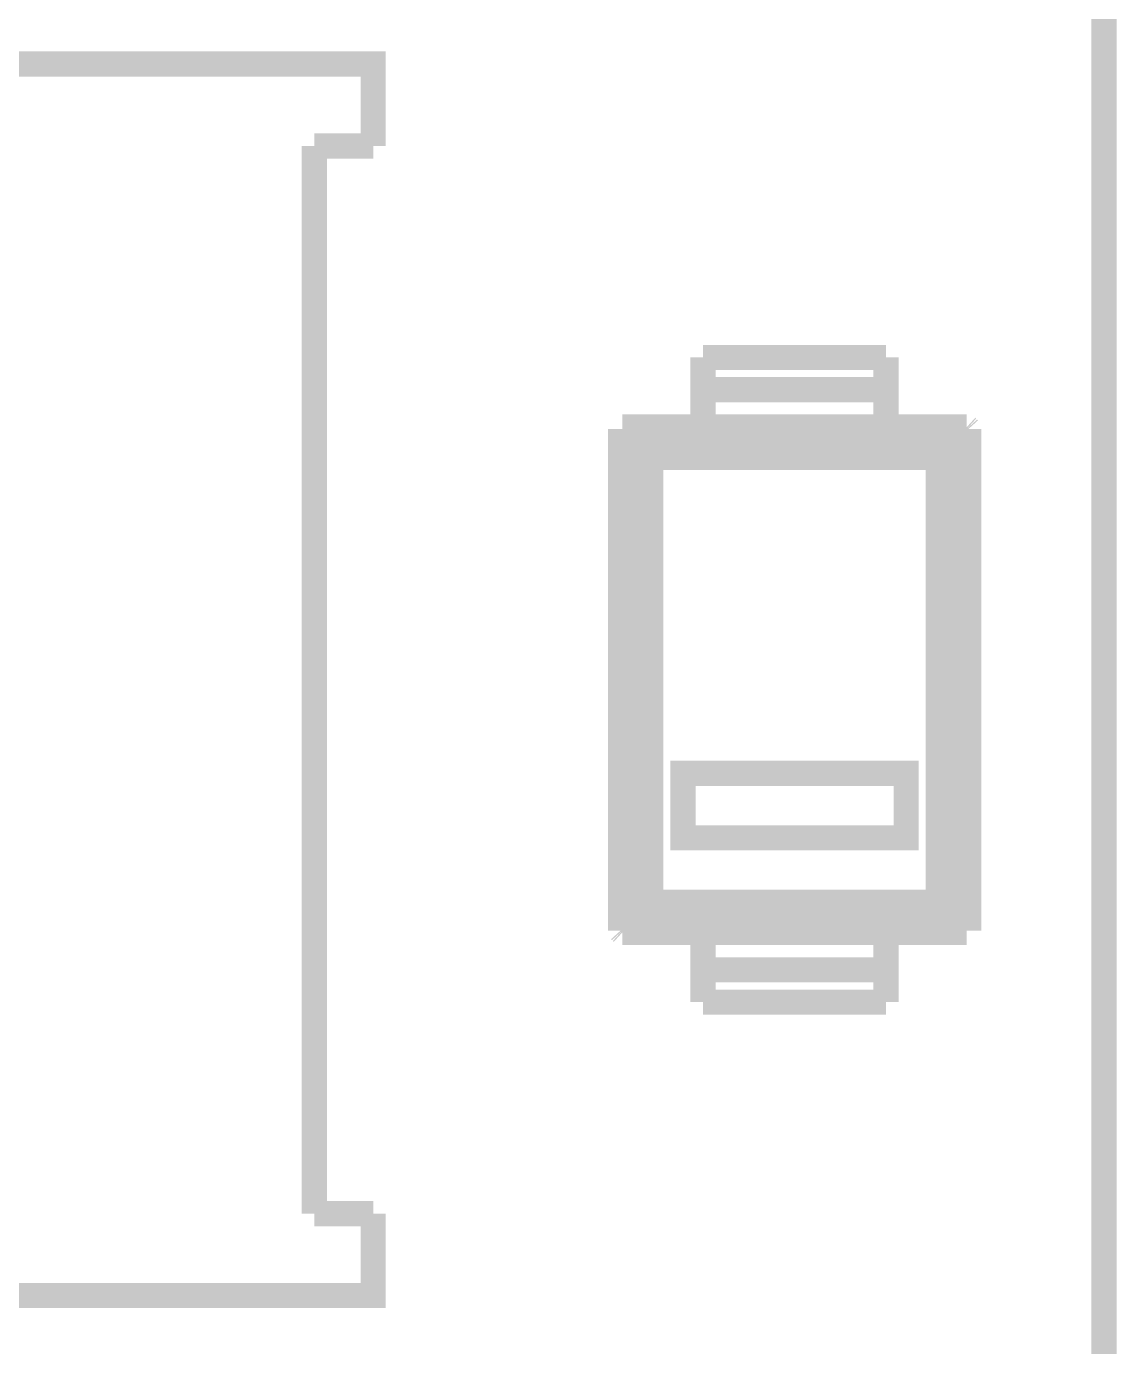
# Model space of a CAD drawing. Header units: millimetres. Extents: x 123.5 to 144.3, y 105.4 to 121.6.
# Drawn here: x 130.386 to 131.164, y 112.873 to 113.817 of the extents above; entities that cross this region are included whole.
import ezdxf

# ---------------------------------------------------------------- set-up
doc = ezdxf.new("R2010")
doc.units = ezdxf.units.MM
doc.layers.add('DESC', color=250, linetype='Continuous')

# ---------------------------------------------------------------- blocks, each defined once
blk = doc.blocks.new('isplay')
at = {"const_width": 0.012}
for points in [[(135.3383269392241, 117.1784124388828), (135.3383269392241, 115.0288059388828)], [(135.3383269392241, 117.1784124388828), (135.3383269392241, 115.0288059388828)], [(135.3383269392241, 117.1784124388828), (135.3383269392241, 115.0288059388828)], [(134.9902384392241, 115.9586754388828), (134.9902384392241, 115.9976754388828), (134.3755999392241, 115.9976754388828), (134.3755999392241, 115.4111154388828), (134.9902384392241, 115.4111154388828), (134.9902384392241, 115.4501154388828)], [(134.9902384392241, 115.9586754388828), (134.9902384392241, 115.9976754388828), (134.3755999392241, 115.9976754388828), (134.3755999392241, 115.4111154388828), (134.9902384392241, 115.4111154388828), (134.9902384392241, 115.4501154388828)], [(134.9902384392241, 115.9586754388828), (134.9902384392241, 115.9976754388828), (134.3755999392241, 115.9976754388828), (134.3755999392241, 115.4111154388828), (134.9902384392241, 115.4111154388828), (134.9902384392241, 115.4501154388828)], [(134.9902384392241, 115.9586754388828), (134.9621584392241, 115.9586754388828)], [(134.9621584392241, 115.4501154388828), (134.9621584392241, 115.9586754388828)], [(134.9902384392241, 115.9586754388828), (134.9621584392241, 115.9586754388828)], [(134.9621584392241, 115.4501154388828), (134.9621584392241, 115.9586754388828)], [(134.9902384392241, 115.9586754388828), (134.9621584392241, 115.9586754388828)], [(134.9621584392241, 115.4501154388828), (134.9621584392241, 115.9586754388828)], [(135.1473199392241, 115.8579399388828), (135.2345329392242, 115.8579399388828)], [(135.1473199392241, 115.8425844388828), (135.1473199392241, 115.8579399388828)], [(135.1473199392241, 115.8579399388828), (135.2345329392242, 115.8579399388828)], [(135.1473199392241, 115.8425844388828), (135.1473199392241, 115.8579399388828)], [(135.1473199392241, 115.8579399388828), (135.2345329392242, 115.8579399388828)], [(135.1473199392241, 115.8425844388828), (135.1473199392241, 115.8579399388828)], [(135.2345329392242, 115.8425844388828), (135.2345329392242, 115.8579399388828)], [(135.2345329392242, 115.8425844388828), (135.2345329392242, 115.8579399388828)], [(135.2345329392242, 115.8425844388828), (135.2345329392242, 115.8579399388828)], [(135.1473199392241, 115.8425844388828), (135.1473199392241, 115.8247734388828)], [(135.2345329392242, 115.8425844388828), (135.1473199392241, 115.8425844388828)], [(135.1473199392241, 115.8425844388828), (135.1473199392241, 115.8247734388828)], [(135.2345329392242, 115.8425844388828), (135.1473199392241, 115.8425844388828)], [(135.1473199392241, 115.8425844388828), (135.1473199392241, 115.8247734388828)], [(135.2345329392242, 115.8425844388828), (135.1473199392241, 115.8425844388828)], [(135.2345329392242, 115.8247734388828), (135.2345329392242, 115.8425844388828)], [(135.2345329392242, 115.8247734388828), (135.2345329392242, 115.8425844388828)], [(135.2345329392242, 115.8247734388828), (135.2345329392242, 115.8425844388828)], [(135.1140604392241, 115.8247734388828), (135.1088704392241, 115.8247734388828)], [(135.1140604392241, 115.8247734388828), (135.1088704392241, 115.8247734388828)], [(135.1140604392241, 115.8247734388828), (135.1088704392241, 115.8247734388828)], [(135.2677909392241, 115.8247734388828), (135.2345329392242, 115.8247734388828), (135.1473199392241, 115.8247734388828), (135.1140604392241, 115.8247734388828)], [(135.1140604392241, 115.8247734388828), (135.1224259392241, 115.8164094388828)], [(135.2677909392241, 115.8247734388828), (135.2345329392242, 115.8247734388828), (135.1473199392241, 115.8247734388828), (135.1140604392241, 115.8247734388828)], [(135.1140604392241, 115.8247734388828), (135.1224259392241, 115.8164094388828)], [(135.2677909392241, 115.8247734388828), (135.2345329392242, 115.8247734388828), (135.1473199392241, 115.8247734388828), (135.1140604392241, 115.8247734388828)], [(135.1140604392241, 115.8247734388828), (135.1224259392241, 115.8164094388828)], [(135.2594269392241, 115.8164094388828), (135.2677909392241, 115.8247734388828)], [(135.2594269392241, 115.8164094388828), (135.2677909392241, 115.8247734388828)], [(135.2594269392241, 115.8164094388828), (135.2677909392241, 115.8247734388828)], [(135.2729824392241, 115.8247734388828), (135.2677909392241, 115.8247734388828)], [(135.2729824392241, 115.8247734388828), (135.2677909392241, 115.8247734388828)], [(135.2729824392241, 115.8247734388828), (135.2677909392241, 115.8247734388828)], [(135.2734324392241, 115.8243669388828), (135.2729824392241, 115.8247734388828)], [(135.2734324392241, 115.8243669388828), (135.2729824392241, 115.8247734388828)], [(135.2734324392241, 115.8243669388828), (135.2729824392241, 115.8247734388828)], [(135.2734324392241, 115.8243669388828), (135.2738389392242, 115.8239169388828)], [(135.2734324392241, 115.8243669388828), (135.2738389392242, 115.8239169388828)], [(135.2734324392241, 115.8243669388828), (135.2738389392242, 115.8239169388828)], [(135.1080124392241, 115.8187254388828), (135.1080124392241, 115.8239169388828)], [(135.1080124392241, 115.8187254388828), (135.1080124392241, 115.8239169388828)], [(135.1080124392241, 115.8187254388828), (135.1080124392241, 115.8239169388828)], [(135.1080124392241, 115.5900669388828), (135.1080124392241, 115.8187254388828)], [(135.1080124392241, 115.8187254388828), (135.1163779392242, 115.8103614388828)], [(135.1080124392241, 115.5900669388828), (135.1080124392241, 115.8187254388828)], [(135.1080124392241, 115.8187254388828), (135.1163779392242, 115.8103614388828)], [(135.1080124392241, 115.5900669388828), (135.1080124392241, 115.8187254388828)], [(135.1080124392241, 115.8187254388828), (135.1163779392242, 115.8103614388828)], [(135.2738389392242, 115.8187254388828), (135.2654749392241, 115.8103614388828)], [(135.2738389392242, 115.8187254388828), (135.2654749392241, 115.8103614388828)], [(135.2738389392242, 115.8187254388828), (135.2654749392241, 115.8103614388828)], [(135.2738389392242, 115.8239169388828), (135.2738389392242, 115.8187254388828)], [(135.2738389392242, 115.8239169388828), (135.2738389392242, 115.8187254388828)], [(135.2738389392242, 115.8239169388828), (135.2738389392242, 115.8187254388828)], [(135.2738389392242, 115.5900669388828), (135.2738389392242, 115.8187254388828)], [(135.2738389392242, 115.5900669388828), (135.2738389392242, 115.8187254388828)], [(135.2738389392242, 115.5900669388828), (135.2738389392242, 115.8187254388828)], [(135.1224244392241, 115.8164094388828), (135.1181884392241, 115.8145989388828), (135.1163764392241, 115.8103614388828)], [(135.1224244392241, 115.8164094388828), (135.1181884392241, 115.8145989388828), (135.1163764392241, 115.8103614388828)], [(135.1224244392241, 115.8164094388828), (135.1181884392241, 115.8145989388828), (135.1163764392241, 115.8103614388828)], [(135.1224259392241, 115.8164094388828), (135.2594269392241, 115.8164094388828)], [(135.1224259392241, 115.8103614388828), (135.1224259392241, 115.8164094388828)], [(135.1224259392241, 115.8164094388828), (135.2594269392241, 115.8164094388828)], [(135.1224259392241, 115.8103614388828), (135.1224259392241, 115.8164094388828)], [(135.1224259392241, 115.8164094388828), (135.2594269392241, 115.8164094388828)], [(135.1224259392241, 115.8103614388828), (135.1224259392241, 115.8164094388828)], [(135.2594269392241, 115.8164094388828), (135.2594269392241, 115.8103614388828)], [(135.2594269392241, 115.8164094388828), (135.2636644392241, 115.8145989388828), (135.2654764392241, 115.8103614388828)], [(135.2594269392241, 115.8164094388828), (135.2594269392241, 115.8103614388828)], [(135.2594269392241, 115.8164094388828), (135.2636644392241, 115.8145989388828), (135.2654764392241, 115.8103614388828)], [(135.2594269392241, 115.8164094388828), (135.2594269392241, 115.8103614388828)], [(135.2594269392241, 115.8164094388828), (135.2636644392241, 115.8145989388828), (135.2654764392241, 115.8103614388828)], [(135.1163779392242, 115.8103614388828), (135.1224259392241, 115.8103614388828)], [(135.1163779392242, 115.5984309388828), (135.1163779392242, 115.8103614388828)], [(135.1163779392242, 115.8103614388828), (135.1224259392241, 115.8103614388828)], [(135.1163779392242, 115.5984309388828), (135.1163779392242, 115.8103614388828)], [(135.1163779392242, 115.8103614388828), (135.1224259392241, 115.8103614388828)], [(135.1163779392242, 115.5984309388828), (135.1163779392242, 115.8103614388828)], [(135.1224259392241, 115.8103614388828), (135.1224259392241, 115.5984309388828)], [(135.2594269392241, 115.5984309388828), (135.2594269392241, 115.8103614388828), (135.1224259392241, 115.8103614388828)], [(135.1224259392241, 115.8103614388828), (135.1224259392241, 115.5984309388828)], [(135.2594269392241, 115.5984309388828), (135.2594269392241, 115.8103614388828), (135.1224259392241, 115.8103614388828)], [(135.1224259392241, 115.8103614388828), (135.1224259392241, 115.5984309388828)], [(135.2594269392241, 115.5984309388828), (135.2594269392241, 115.8103614388828), (135.1224259392241, 115.8103614388828)], [(135.2594269392241, 115.8103614388828), (135.2654749392241, 115.8103614388828)], [(135.2594269392241, 115.8103614388828), (135.2654749392241, 115.8103614388828)], [(135.2594269392241, 115.8103614388828), (135.2654749392241, 115.8103614388828)], [(135.2654749392241, 115.8103614388828), (135.2654749392241, 115.5984309388828)], [(135.2654749392241, 115.8103614388828), (135.2654749392241, 115.5984309388828)], [(135.2654749392241, 115.8103614388828), (135.2654749392241, 115.5984309388828)], [(135.1377799392241, 115.6291404388828), (135.1377799392241, 115.6598484388828), (135.2440729392241, 115.6598484388828), (135.2440729392241, 115.6291404388828), (135.1377799392241, 115.6291404388828)], [(135.1377799392241, 115.6291404388828), (135.1377799392241, 115.6598484388828), (135.2440729392241, 115.6598484388828), (135.2440729392241, 115.6291404388828), (135.1377799392241, 115.6291404388828)], [(135.1377799392241, 115.6291404388828), (135.1377799392241, 115.6598484388828), (135.2440729392241, 115.6598484388828), (135.2440729392241, 115.6291404388828), (135.1377799392241, 115.6291404388828)], [(135.1163779392242, 115.5984309388828), (135.1080124392241, 115.5900669388828)], [(135.1163779392242, 115.5984309388828), (135.1080124392241, 115.5900669388828)], [(135.1163779392242, 115.5984309388828), (135.1080124392241, 115.5900669388828)], [(135.1224244392241, 115.5923814388828), (135.1181884392241, 115.5941919388828), (135.1163764392241, 115.5984309388828)], [(135.1224244392241, 115.5923814388828), (135.1181884392241, 115.5941919388828), (135.1163764392241, 115.5984309388828)], [(135.1224244392241, 115.5923814388828), (135.1181884392241, 115.5941919388828), (135.1163764392241, 115.5984309388828)], [(135.1224259392241, 115.5984309388828), (135.1163779392242, 115.5984309388828)], [(135.1224259392241, 115.5984309388828), (135.1163779392242, 115.5984309388828)], [(135.1224259392241, 115.5984309388828), (135.1163779392242, 115.5984309388828)], [(135.1224259392241, 115.5984309388828), (135.2594269392241, 115.5984309388828)], [(135.1224259392241, 115.5923829388828), (135.1224259392241, 115.5984309388828)], [(135.1224259392241, 115.5984309388828), (135.2594269392241, 115.5984309388828)], [(135.1224259392241, 115.5923829388828), (135.1224259392241, 115.5984309388828)], [(135.1224259392241, 115.5984309388828), (135.2594269392241, 115.5984309388828)], [(135.1224259392241, 115.5923829388828), (135.1224259392241, 115.5984309388828)], [(135.2594269392241, 115.5984309388828), (135.2594269392241, 115.5923829388828)], [(135.2654749392241, 115.5984309388828), (135.2594269392241, 115.5984309388828)], [(135.2594269392241, 115.5923814388828), (135.2636644392241, 115.5941919388828), (135.2654764392241, 115.5984309388828)], [(135.2594269392241, 115.5984309388828), (135.2594269392241, 115.5923829388828)], [(135.2654749392241, 115.5984309388828), (135.2594269392241, 115.5984309388828)], [(135.2594269392241, 115.5923814388828), (135.2636644392241, 115.5941919388828), (135.2654764392241, 115.5984309388828)], [(135.2594269392241, 115.5984309388828), (135.2594269392241, 115.5923829388828)], [(135.2654749392241, 115.5984309388828), (135.2594269392241, 115.5984309388828)], [(135.2594269392241, 115.5923814388828), (135.2636644392241, 115.5941919388828), (135.2654764392241, 115.5984309388828)], [(135.2654749392241, 115.5984309388828), (135.2738389392242, 115.5900669388828)], [(135.2654749392241, 115.5984309388828), (135.2738389392242, 115.5900669388828)], [(135.2654749392241, 115.5984309388828), (135.2738389392242, 115.5900669388828)], [(135.1140604392241, 115.5840174388828), (135.1224259392241, 115.5923829388828)], [(135.1140604392241, 115.5840174388828), (135.1224259392241, 115.5923829388828)], [(135.1140604392241, 115.5840174388828), (135.1224259392241, 115.5923829388828)], [(135.2594269392241, 115.5923829388828), (135.1224259392241, 115.5923829388828)], [(135.2594269392241, 115.5923829388828), (135.1224259392241, 115.5923829388828)], [(135.2594269392241, 115.5923829388828), (135.1224259392241, 115.5923829388828)], [(135.2594269392241, 115.5923829388828), (135.2677909392241, 115.5840174388828)], [(135.2594269392241, 115.5923829388828), (135.2677909392241, 115.5840174388828)], [(135.2594269392241, 115.5923829388828), (135.2677909392241, 115.5840174388828)], [(135.1080124392241, 115.5848754388828), (135.1080124392241, 115.5900669388828)], [(135.1080124392241, 115.5848754388828), (135.1080124392241, 115.5900669388828)], [(135.1080124392241, 115.5848754388828), (135.1080124392241, 115.5900669388828)], [(135.2738389392242, 115.5900669388828), (135.2738389392242, 115.5848754388828)], [(135.2738389392242, 115.5900669388828), (135.2738389392242, 115.5848754388828)], [(135.2738389392242, 115.5900669388828), (135.2738389392242, 115.5848754388828)], [(135.1084204392241, 115.5844254388828), (135.1080139392241, 115.5848754388828)], [(135.1084204392241, 115.5844254388828), (135.1080139392241, 115.5848754388828)], [(135.1084204392241, 115.5844254388828), (135.1080139392241, 115.5848754388828)], [(135.1084204392241, 115.5844254388828), (135.1088704392241, 115.5840174388828)], [(135.1084204392241, 115.5844254388828), (135.1088704392241, 115.5840174388828)], [(135.1084204392241, 115.5844254388828), (135.1088704392241, 115.5840174388828)], [(135.1140604392241, 115.5840174388828), (135.1088704392241, 115.5840174388828)], [(135.1140604392241, 115.5840174388828), (135.1088704392241, 115.5840174388828)], [(135.1140604392241, 115.5840174388828), (135.1088704392241, 115.5840174388828)], [(135.1473199392241, 115.5840174388828), (135.1140604392241, 115.5840174388828)], [(135.1473199392241, 115.5840174388828), (135.1140604392241, 115.5840174388828)], [(135.1473199392241, 115.5840174388828), (135.1140604392241, 115.5840174388828)], [(135.2345329392242, 115.5840174388828), (135.1473199392241, 115.5840174388828)], [(135.1473199392241, 115.5840174388828), (135.1473199392241, 115.5662064388828)], [(135.2345329392242, 115.5840174388828), (135.1473199392241, 115.5840174388828)], [(135.1473199392241, 115.5840174388828), (135.1473199392241, 115.5662064388828)], [(135.2345329392242, 115.5840174388828), (135.1473199392241, 115.5840174388828)], [(135.1473199392241, 115.5840174388828), (135.1473199392241, 115.5662064388828)], [(135.2677909392241, 115.5840174388828), (135.2345329392242, 115.5840174388828)], [(135.2345329392242, 115.5662064388828), (135.2345329392242, 115.5840174388828)], [(135.2677909392241, 115.5840174388828), (135.2345329392242, 115.5840174388828)], [(135.2345329392242, 115.5662064388828), (135.2345329392242, 115.5840174388828)], [(135.2677909392241, 115.5840174388828), (135.2345329392242, 115.5840174388828)], [(135.2345329392242, 115.5662064388828), (135.2345329392242, 115.5840174388828)], [(135.2729824392241, 115.5840174388828), (135.2677909392241, 115.5840174388828)], [(135.2729824392241, 115.5840174388828), (135.2677909392241, 115.5840174388828)], [(135.2729824392241, 115.5840174388828), (135.2677909392241, 115.5840174388828)], [(135.1473199392241, 115.5508524388828), (135.1473199392241, 115.5662064388828)], [(135.1473199392241, 115.5662064388828), (135.2345329392242, 115.5662064388828)], [(135.1473199392241, 115.5508524388828), (135.1473199392241, 115.5662064388828)], [(135.1473199392241, 115.5662064388828), (135.2345329392242, 115.5662064388828)], [(135.1473199392241, 115.5508524388828), (135.1473199392241, 115.5662064388828)], [(135.1473199392241, 115.5662064388828), (135.2345329392242, 115.5662064388828)], [(135.2345329392242, 115.5662064388828), (135.2345329392242, 115.5508524388828)], [(135.2345329392242, 115.5662064388828), (135.2345329392242, 115.5508524388828)], [(135.2345329392242, 115.5662064388828), (135.2345329392242, 115.5508524388828)], [(135.2345329392242, 115.5508524388828), (135.1473199392241, 115.5508524388828)], [(135.2345329392242, 115.5508524388828), (135.1473199392241, 115.5508524388828)], [(135.2345329392242, 115.5508524388828), (135.1473199392241, 115.5508524388828)], [(134.9621584392241, 115.4501154388828), (134.9902384392241, 115.4501154388828)], [(134.9621584392241, 115.4501154388828), (134.9902384392241, 115.4501154388828)], [(134.9621584392241, 115.4501154388828), (134.9902384392241, 115.4501154388828)]]:
    blk.add_lwpolyline(points, dxfattribs=at)

msp = doc.modelspace()

# ---------------------------------------------------------------- block references
at = {"layer": 'DESC', "xscale": 1.5, "yscale": 1.5, "zscale": 1.5}
msp.add_blockref('isplay', (-71.8520019430018, -60.20686829645655), dxfattribs=at)

doc.saveas('drawing.dxf')
